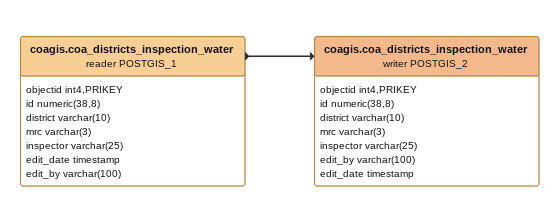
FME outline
coagis.coa_districts_inspection_water (reader POSTGIS_1)
    attributes: objectid int4,PRIKEY, id numeric(38,8), district varchar(10), mrc varchar(3), inspector varchar(25), edit_date timestamp, edit_by varchar(100)
    -> coagis.coa_districts_inspection_water (writer POSTGIS_2)
coagis.coa_districts_inspection_water (writer POSTGIS_2)
    attributes: objectid int4,PRIKEY, id numeric(38,8), district varchar(10), mrc varchar(3), inspector varchar(25), edit_by varchar(100), edit_date timestamp
